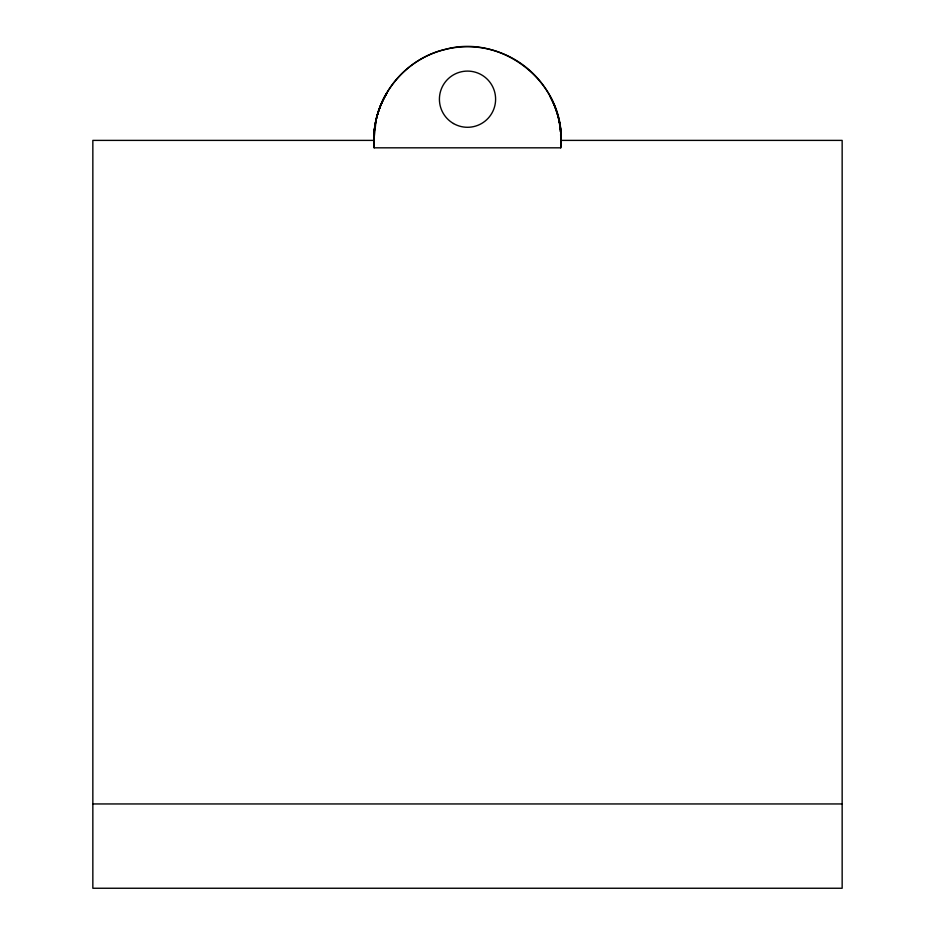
<?xml version="1.0" encoding="UTF-8"?>
<svg xmlns="http://www.w3.org/2000/svg" width="935" height="935" viewBox="0 0 935 935"><rect width="100%" height="100%" fill="white"/><g stroke="black" fill="none" stroke-linecap="round" stroke-linejoin="round"><path stroke-width="1.4" d="M561.152 140.706L560.591 134.593M561.105 140.121C563.139 81.731 501.394 33.59 445.212 49.415C405.334 58.543 374.631 96.41 373.871 137.258M560.731 147.823C562.297 130.269 558.475 112.551 550.458 96.901A93.664 93.664 0 0 0 386.494 93.371C376.98 109.711 372.516 128.972 374.175 147.823L560.731 147.823L561.152 140.39L842.154 140.39L842.154 888.25L92.845 888.25L92.845 140.39L373.836 140.39A92.939 92.939 0 0 1 386.541 93.395A94.096 94.096 0 0 0 376.209 119.283L373.836 140.647A91.022 91.022 0 0 1 386.739 93.512M92.845 803.948L842.154 803.948M559.329 121.527L560.31 131.683M374.07 133.46L374.175 147.823M561.292 140.39A91.466 91.466 0 0 0 550.341 96.959A90.356 90.356 0 0 1 561.269 140.168M453.463 123.525A28.097 28.097 0 0 0 495.608 99.192A28.097 28.097 0 0 0 453.463 74.858A28.097 28.097 0 0 0 453.463 123.525"/></g></svg>
